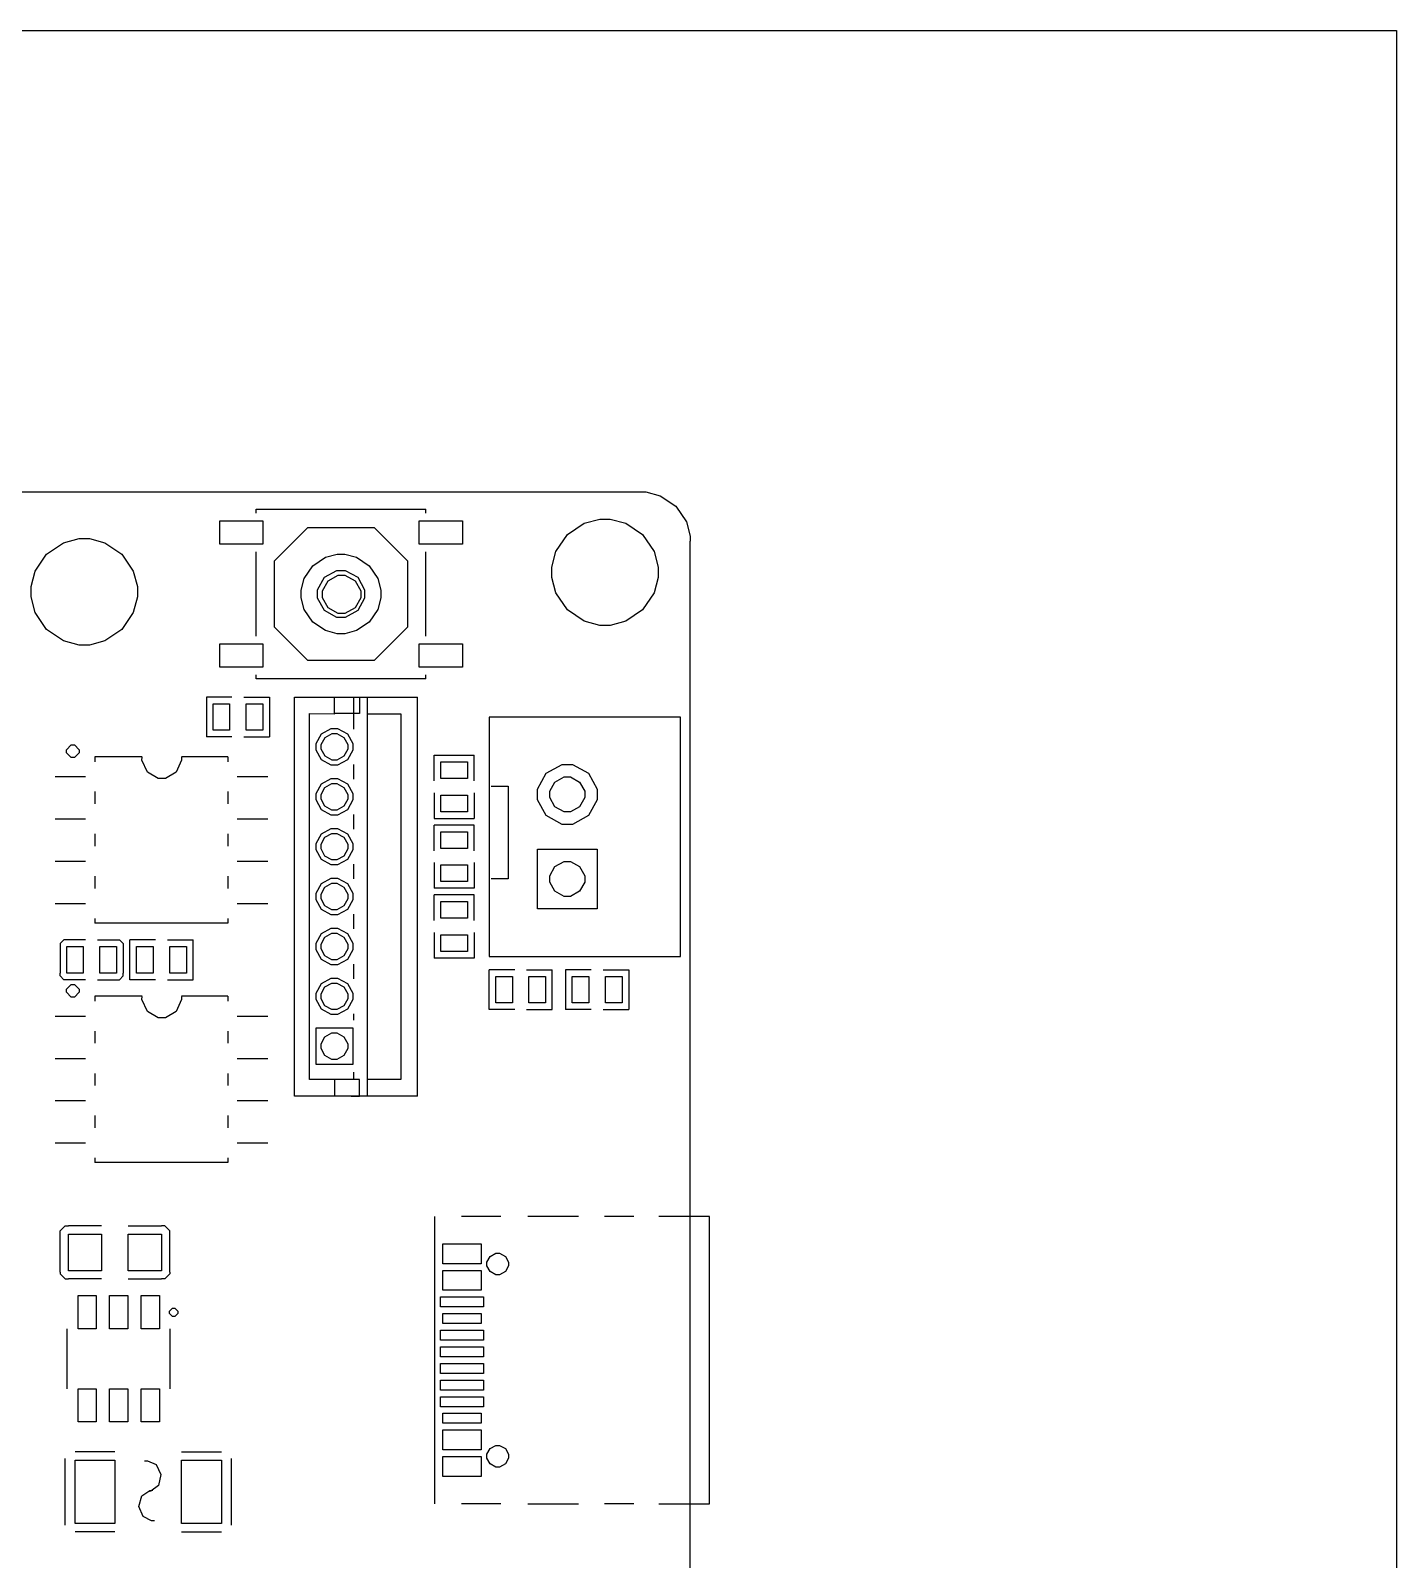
# Model space of a CAD drawing. Extents: x 0 to 132, y 0 to 98.
# Drawn here: x 91.21 to 132.28, y 52.1 to 98.07 of the extents above; entities that cross this region are included whole.
import ezdxf

# ---------------------------------------------------------------- set-up
doc = ezdxf.new("R2010")
doc.units = 0
doc.layers.get('0').update_dxf_attribs({"linetype": 'CONTINUOUS'})

msp = doc.modelspace()

# ---------------------------------------------------------------- linework, layer by layer
at = {"color": 7}
for p, q in [((0, 98.0694), (132.282, 98.0694)), ((132.282, 98.0694), (132.282, 0)), ((99.9476, 76.6011), (100.065, 76.8117)), ((100.065, 76.8117), (100.276, 76.9288)), ((100.276, 76.9288), (100.347, 76.9288)), ((100.347, 76.9288), (100.417, 76.9288)), ((100.417, 76.9288), (100.63, 76.8117)), ((100.63, 76.8117), (100.748, 76.6011)), ((99.9476, 76.5295), (99.9476, 76.6011)), ((99.9476, 76.4589), (99.9476, 76.5295)), ((100.065, 76.2469), (99.9476, 76.4589)), ((100.748, 76.4589), (100.63, 76.2469)), ((100.748, 76.6011), (100.748, 76.5295)), ((100.748, 76.5295), (100.748, 76.4589)), ((100.276, 76.1298), (100.065, 76.2469)), ((100.347, 76.1298), (100.276, 76.1298)), ((100.417, 76.1298), (100.347, 76.1298)), ((100.63, 76.2469), (100.417, 76.1298)), ((100.062, 75.3124), (100.273, 75.4295)), ((100.273, 75.4295), (100.344, 75.4295)), ((100.344, 75.4295), (100.415, 75.4295)), ((100.415, 75.4295), (100.627, 75.3124)), ((106.826, 75.1928), (106.978, 75.4712)), ((106.978, 75.4712), (107.257, 75.6239)), ((107.257, 75.6239), (107.351, 75.6239)), ((107.351, 75.6239), (107.443, 75.6239)), ((107.443, 75.6239), (107.721, 75.4712)), ((107.721, 75.4712), (107.876, 75.1928)), ((99.9451, 75.1004), (100.062, 75.3124)), ((99.9451, 75.0288), (99.9451, 75.1004)), ((99.9451, 74.9582), (99.9451, 75.0288)), ((100.062, 74.7462), (99.9451, 74.9582)), ((100.627, 75.3124), (100.746, 75.1004)), ((100.746, 74.9582), (100.627, 74.7462)), ((100.746, 75.1004), (100.746, 75.0288)), ((100.746, 75.0288), (100.746, 74.9582)), ((106.826, 75.099), (106.826, 75.1928)), ((106.826, 75.0066), (106.826, 75.099)), ((106.978, 74.7282), (106.826, 75.0066)), ((107.876, 75.0066), (107.721, 74.7282)), ((107.876, 75.1928), (107.876, 75.099)), ((107.876, 75.099), (107.876, 75.0066)), ((100.273, 74.6291), (100.062, 74.7462)), ((100.344, 74.6291), (100.273, 74.6291)), ((100.415, 74.6291), (100.344, 74.6291)), ((100.627, 74.7462), (100.415, 74.6291)), ((107.257, 74.574), (106.978, 74.7282)), ((107.351, 74.574), (107.257, 74.574)), ((107.443, 74.574), (107.351, 74.574)), ((107.721, 74.7282), (107.443, 74.574)), ((99.9451, 73.6011), (100.062, 73.8117)), ((99.9451, 73.5295), (99.9451, 73.6011)), ((100.062, 73.8117), (100.273, 73.9292)), ((100.273, 73.9292), (100.344, 73.9292)), ((100.344, 73.9292), (100.415, 73.9292)), ((100.415, 73.9292), (100.627, 73.8117)), ((100.627, 73.8117), (100.746, 73.6011)), ((100.746, 73.6011), (100.746, 73.5295)), ((99.9451, 73.4589), (99.9451, 73.5295)), ((100.062, 73.2469), (99.9451, 73.4589)), ((100.273, 73.1298), (100.062, 73.2469)), ((100.344, 73.1298), (100.273, 73.1298)), ((100.415, 73.1298), (100.344, 73.1298)), ((100.627, 73.2469), (100.415, 73.1298)), ((100.746, 73.4589), (100.627, 73.2469)), ((100.746, 73.5295), (100.746, 73.4589)), ((106.826, 72.6514), (106.978, 72.9297)), ((106.826, 72.5579), (106.826, 72.6514)), ((106.978, 72.9297), (107.257, 73.0829)), ((107.257, 73.0829), (107.351, 73.0829)), ((107.351, 73.0829), (107.443, 73.0829)), ((107.443, 73.0829), (107.721, 72.9297)), ((107.721, 72.9297), (107.876, 72.6514)), ((107.876, 72.6514), (107.876, 72.5579)), ((99.9451, 72.1004), (100.062, 72.3124)), ((100.062, 72.3124), (100.273, 72.4299)), ((100.273, 72.4299), (100.344, 72.4299)), ((100.344, 72.4299), (100.415, 72.4299)), ((100.415, 72.4299), (100.627, 72.3124)), ((100.627, 72.3124), (100.746, 72.1004)), ((106.826, 72.4655), (106.826, 72.5579)), ((106.978, 72.1872), (106.826, 72.4655)), ((107.257, 72.033), (106.978, 72.1872)), ((107.721, 72.1872), (107.443, 72.033)), ((107.876, 72.4655), (107.721, 72.1872)), ((107.876, 72.5579), (107.876, 72.4655)), ((99.9451, 72.0288), (99.9451, 72.1004)), ((99.9451, 71.9586), (99.9451, 72.0288)), ((100.062, 71.7462), (99.9451, 71.9586)), ((100.273, 71.6291), (100.062, 71.7462)), ((100.627, 71.7462), (100.415, 71.6291)), ((100.746, 71.9586), (100.627, 71.7462)), ((100.746, 72.1004), (100.746, 72.0288)), ((100.746, 72.0288), (100.746, 71.9586)), ((107.351, 72.033), (107.257, 72.033)), ((107.443, 72.033), (107.351, 72.033)), ((100.344, 71.6291), (100.273, 71.6291)), ((100.415, 71.6291), (100.344, 71.6291)), ((99.9451, 70.5982), (100.062, 70.8106)), ((100.062, 70.8106), (100.273, 70.9277)), ((100.273, 70.9277), (100.344, 70.9277)), ((100.344, 70.9277), (100.415, 70.9277)), ((100.415, 70.9277), (100.627, 70.8106)), ((100.627, 70.8106), (100.746, 70.5982)), ((99.9451, 70.5266), (99.9451, 70.5982)), ((99.9451, 70.4564), (99.9451, 70.5266)), ((100.062, 70.2441), (99.9451, 70.4564)), ((100.746, 70.4564), (100.627, 70.2441)), ((100.746, 70.5982), (100.746, 70.5266)), ((100.746, 70.5266), (100.746, 70.4564)), ((100.273, 70.1269), (100.062, 70.2441)), ((100.344, 70.1269), (100.273, 70.1269)), ((100.415, 70.1269), (100.344, 70.1269)), ((100.627, 70.2441), (100.415, 70.1269)), ((100.062, 69.3099), (100.273, 69.427)), ((100.273, 69.427), (100.344, 69.427)), ((100.344, 69.427), (100.415, 69.427)), ((100.415, 69.427), (100.627, 69.3099)), ((99.9451, 69.0989), (100.062, 69.3099)), ((99.9451, 69.0273), (99.9451, 69.0989)), ((99.9451, 68.9571), (99.9451, 69.0273)), ((100.627, 69.3099), (100.746, 69.0989)), ((100.746, 69.0989), (100.746, 69.0273)), ((100.746, 69.0273), (100.746, 68.9571)), ((100.062, 68.7447), (99.9451, 68.9571)), ((100.273, 68.6276), (100.062, 68.7447)), ((100.344, 68.6276), (100.273, 68.6276)), ((100.415, 68.6276), (100.344, 68.6276)), ((100.627, 68.7447), (100.415, 68.6276)), ((100.746, 68.9571), (100.627, 68.7447)), ((99.9451, 67.5982), (100.062, 67.8106)), ((99.9451, 67.5266), (99.9451, 67.5982)), ((100.062, 67.8106), (100.273, 67.9277)), ((100.273, 67.9277), (100.344, 67.9277)), ((100.344, 67.9277), (100.415, 67.9277)), ((100.415, 67.9277), (100.627, 67.8106)), ((100.627, 67.8106), (100.746, 67.5982)), ((100.746, 67.5982), (100.746, 67.5266)), ((99.9451, 67.4564), (99.9451, 67.5266)), ((100.062, 67.244), (99.9451, 67.4564)), ((100.273, 67.1269), (100.062, 67.244)), ((100.344, 67.1269), (100.273, 67.1269)), ((100.415, 67.1269), (100.344, 67.1269)), ((100.627, 67.244), (100.415, 67.1269)), ((100.746, 67.4564), (100.627, 67.244)), ((100.746, 67.5266), (100.746, 67.4564))]:
    msp.add_line(p, q, dxfattribs=at)
at = {"color": 0}
for p, q in [((11.7671, 84.1996), (109.564, 84.1996)), ((109.564, 84.1996), (109.564, 84.1996)), ((109.564, 84.1996), (109.565, 84.1982)), ((109.565, 84.1982), (109.708, 84.1982)), ((109.565, 84.1982), (109.565, 84.1982)), ((109.708, 84.1982), (110.141, 84.0825)), ((97.9964, 83.6785), (103.096, 83.6785)), ((97.9964, 83.56), (97.9964, 83.6785)), ((103.096, 83.56), (103.096, 83.6785)), ((110.141, 84.0825), (110.611, 83.7653)), ((110.611, 83.7653), (110.929, 83.294)), ((96.8968, 83.3286), (98.1964, 83.3286)), ((96.8968, 82.6287), (96.8968, 83.3286)), ((98.1964, 83.3286), (98.1964, 82.6287)), ((102.897, 83.3286), (104.196, 83.3286)), ((102.897, 82.6287), (102.897, 83.3286)), ((104.196, 83.3286), (104.196, 82.6287)), ((107.351, 82.9137), (107.859, 83.2556)), ((107.859, 83.2556), (108.326, 83.3808)), ((108.326, 83.3808), (108.483, 83.3808)), ((108.483, 83.3808), (108.638, 83.3808)), ((108.638, 83.3808), (109.105, 83.2556)), ((109.105, 83.2556), (109.613, 82.9137)), ((110.929, 83.294), (111.046, 82.8615)), ((92.1992, 82.6657), (92.6663, 82.7913)), ((92.6663, 82.7913), (92.8232, 82.7913)), ((92.8232, 82.7913), (92.9778, 82.7913)), ((92.9778, 82.7913), (93.4448, 82.6657)), ((98.5464, 82.1284), (99.5468, 83.1289)), ((99.5468, 83.1289), (101.546, 83.1289)), ((101.546, 83.1289), (102.547, 82.1284)), ((107.009, 82.4054), (107.351, 82.9137)), ((109.613, 82.9137), (109.957, 82.4054)), ((111.046, 82.8615), (111.046, 82.7169)), ((91.3486, 81.8155), (91.6905, 82.3239)), ((91.6905, 82.3239), (92.1992, 82.6657)), ((93.4448, 82.6657), (93.9532, 82.3239)), ((93.9532, 82.3239), (94.2964, 81.8155)), ((98.1964, 82.6287), (96.8968, 82.6287)), ((97.9964, 79.8601), (97.9964, 82.3969)), ((100.079, 82.2343), (100.429, 82.3281)), ((100.429, 82.3281), (100.546, 82.3281)), ((100.546, 82.3281), (100.662, 82.3281)), ((100.662, 82.3281), (101.013, 82.2343)), ((104.196, 82.6287), (102.897, 82.6287)), ((103.096, 79.8601), (103.096, 82.3969)), ((106.884, 81.9383), (107.009, 82.4054)), ((109.957, 82.4054), (110.083, 81.9383)), ((111.048, 82.7155), (111.046, 82.7169)), ((111.046, 82.7169), (111.046, 82.7169)), ((111.048, 15.4189), (111.048, 82.7155)), ((111.048, 82.7155), (111.048, 82.7155)), ((98.5464, 80.1289), (98.5464, 82.1284)), ((99.4406, 81.5964), (99.6968, 81.9767)), ((99.6968, 81.9767), (100.079, 82.2343)), ((100.046, 81.6296), (100.42, 81.8363)), ((100.42, 81.8363), (100.546, 81.8363)), ((100.546, 81.8363), (100.67, 81.8363)), ((100.67, 81.8363), (101.046, 81.6296)), ((101.013, 82.2343), (101.393, 81.9767)), ((101.393, 81.9767), (101.651, 81.5964)), ((102.547, 82.1284), (102.547, 80.1289)), ((106.884, 81.7809), (106.884, 81.9383)), ((110.083, 81.9383), (110.083, 81.7809)), ((91.2234, 81.3484), (91.3486, 81.8155)), ((94.2964, 81.8155), (94.4231, 81.3484)), ((99.3468, 81.2451), (99.4406, 81.5964)), ((99.8389, 81.2532), (100.046, 81.6296)), ((99.9878, 81.2176), (100.156, 81.5234)), ((100.156, 81.5234), (100.462, 81.6913)), ((100.462, 81.6913), (100.564, 81.6913)), ((100.564, 81.6913), (100.664, 81.6913)), ((100.664, 81.6913), (100.97, 81.5234)), ((100.97, 81.5234), (101.14, 81.2176)), ((101.046, 81.6296), (101.253, 81.2532)), ((101.651, 81.5964), (101.746, 81.2451)), ((106.884, 81.6268), (106.884, 81.7809)), ((107.009, 81.1597), (106.884, 81.6268)), ((110.083, 81.6268), (109.957, 81.1597)), ((110.083, 81.7809), (110.083, 81.6268)), ((91.2234, 81.1911), (91.2234, 81.3484)), ((91.2234, 81.0369), (91.2234, 81.1911)), ((91.3486, 80.5699), (91.2234, 81.0369)), ((94.4231, 81.0369), (94.2964, 80.5699)), ((94.4231, 81.3484), (94.4231, 81.1911)), ((94.4231, 81.1911), (94.4231, 81.0369)), ((99.3468, 81.128), (99.3468, 81.2451)), ((99.3468, 81.0122), (99.3468, 81.128)), ((99.4406, 80.6619), (99.3468, 81.0122)), ((99.8389, 81.128), (99.8389, 81.2532)), ((99.8389, 81.0038), (99.8389, 81.128)), ((100.046, 80.6291), (99.8389, 81.0038)), ((99.9878, 81.1156), (99.9878, 81.2176)), ((99.9878, 81.0147), (99.9878, 81.1156)), ((100.156, 80.7089), (99.9878, 81.0147)), ((101.14, 81.0147), (100.97, 80.7089)), ((101.253, 81.0038), (101.046, 80.6291)), ((101.14, 81.2176), (101.14, 81.1156)), ((101.14, 81.1156), (101.14, 81.0147)), ((101.253, 81.2532), (101.253, 81.128)), ((101.253, 81.128), (101.253, 81.0038)), ((101.746, 81.0122), (101.651, 80.6619)), ((101.746, 81.2451), (101.746, 81.128)), ((101.746, 81.128), (101.746, 81.0122)), ((107.351, 80.651), (107.009, 81.1597)), ((109.957, 81.1597), (109.613, 80.651)), ((91.6905, 80.0612), (91.3486, 80.5699)), ((94.2964, 80.5699), (93.9532, 80.0612)), ((99.6968, 80.2802), (99.4406, 80.6619)), ((100.42, 80.421), (100.046, 80.6291)), ((100.462, 80.5395), (100.156, 80.7089)), ((100.564, 80.5395), (100.462, 80.5395)), ((100.664, 80.5395), (100.564, 80.5395)), ((100.97, 80.7089), (100.664, 80.5395)), ((101.046, 80.6291), (100.67, 80.421)), ((101.651, 80.6619), (101.393, 80.2802)), ((107.859, 80.3081), (107.351, 80.651)), ((109.613, 80.651), (109.105, 80.3081)), ((92.1992, 79.7183), (91.6905, 80.0612)), ((93.9532, 80.0612), (93.4448, 79.7183)), ((99.5468, 79.1284), (98.5464, 80.1289)), ((100.079, 80.0241), (99.6968, 80.2802)), ((100.429, 79.9289), (100.079, 80.0241)), ((100.546, 80.421), (100.42, 80.421)), ((100.67, 80.421), (100.546, 80.421)), ((101.013, 80.0241), (100.662, 79.9289)), ((101.393, 80.2802), (101.013, 80.0241)), ((102.547, 80.1289), (101.546, 79.1284)), ((108.326, 80.1811), (107.859, 80.3081)), ((108.483, 80.1811), (108.326, 80.1811)), ((108.638, 80.1811), (108.483, 80.1811)), ((109.105, 80.3081), (108.638, 80.1811)), ((92.6663, 79.5913), (92.1992, 79.7183)), ((92.8232, 79.5913), (92.6663, 79.5913)), ((92.9778, 79.5913), (92.8232, 79.5913)), ((93.4448, 79.7183), (92.9778, 79.5913)), ((96.8968, 79.6286), (98.1964, 79.6286)), ((96.8968, 78.9284), (96.8968, 79.6286)), ((98.1964, 79.6286), (98.1964, 78.9284)), ((100.546, 79.9289), (100.429, 79.9289)), ((100.662, 79.9289), (100.546, 79.9289)), ((102.897, 79.6286), (104.196, 79.6286)), ((102.897, 78.9284), (102.897, 79.6286)), ((104.196, 79.6286), (104.196, 78.9284)), ((101.546, 79.1284), (99.5468, 79.1284)), ((98.1964, 78.9284), (96.8968, 78.9284)), ((97.9964, 78.5784), (97.9964, 78.697)), ((104.196, 78.9284), (102.897, 78.9284)), ((103.096, 78.5784), (103.096, 78.697)), ((103.096, 78.5784), (97.9964, 78.5784)), ((96.4957, 78.0288), (96.4957, 76.8297)), ((97.2661, 78.0288), (96.4957, 78.0288)), ((96.6957, 77.8288), (97.1959, 77.8288)), ((96.6957, 77.0297), (96.6957, 77.8288)), ((97.1959, 77.8288), (97.1959, 77.0297)), ((97.6256, 78.0288), (98.3961, 78.0288)), ((97.6962, 77.8288), (98.1964, 77.8288)), ((97.6962, 77.0297), (97.6962, 77.8288)), ((98.1964, 77.8288), (98.1964, 77.0297)), ((98.3961, 78.0288), (98.3961, 76.8297)), ((99.1457, 66.0273), (99.1457, 78.0274)), ((99.1457, 78.0274), (102.846, 78.0274)), ((100.349, 77.5286), (100.349, 78.0288)), ((100.849, 78.0288), (101.097, 78.0288)), ((100.918, 78.0274), (100.918, 77.0611)), ((101.097, 78.0288), (101.097, 77.5286)), ((101.346, 66.0259), (101.346, 78.0274)), ((102.846, 66.0273), (102.846, 78.0274)), ((99.5962, 66.5261), (99.5962, 77.5286)), ((99.5962, 77.5286), (100.343, 77.5271)), ((100.343, 77.5271), (100.344, 77.5271)), ((101.097, 77.5286), (100.349, 77.5286)), ((101.345, 77.5271), (102.347, 77.5271)), ((102.347, 77.5271), (102.347, 66.5261)), ((105, 77.4277), (105, 70.2289)), ((110.75, 77.4277), (105, 77.4277)), ((110.75, 70.2289), (110.75, 77.4277)), ((97.2661, 76.8297), (96.4957, 76.8297)), ((97.1959, 77.0297), (96.6957, 77.0297)), ((97.6256, 76.8297), (98.3961, 76.8297)), ((98.1964, 77.0297), (97.6962, 77.0297)), ((99.7977, 76.6272), (99.9589, 76.9179)), ((99.9589, 76.9179), (100.25, 77.0791)), ((100.25, 77.0791), (100.347, 77.0791)), ((100.347, 77.0791), (100.444, 77.0791)), ((100.444, 77.0791), (100.736, 76.9179)), ((100.736, 76.9179), (100.897, 76.6272)), ((92.2884, 76.4438), (92.4306, 76.5859)), ((92.2884, 76.3958), (92.2884, 76.4438)), ((92.2884, 76.3489), (92.2884, 76.3958)), ((92.4306, 76.2056), (92.2884, 76.3489)), ((92.4306, 76.5859), (92.4789, 76.5859)), ((92.4789, 76.5859), (92.5255, 76.5859)), ((92.5255, 76.5859), (92.6705, 76.4438)), ((92.6705, 76.3489), (92.5255, 76.2056)), ((92.6705, 76.4438), (92.6705, 76.3958)), ((92.6705, 76.3958), (92.6705, 76.3489)), ((99.7977, 76.5295), (99.7977, 76.6272)), ((99.7977, 76.4328), (99.7977, 76.5295)), ((99.9589, 76.1407), (99.7977, 76.4328)), ((100.897, 76.4328), (100.736, 76.1407)), ((100.897, 76.6272), (100.897, 76.5295)), ((100.897, 76.5295), (100.897, 76.4328)), ((92.4789, 76.2056), (92.4306, 76.2056)), ((92.5255, 76.2056), (92.4789, 76.2056)), ((93.1457, 76.2289), (93.1457, 76.0843)), ((94.5667, 76.2289), (93.1457, 76.2289)), ((94.5596, 76.1326), (94.5667, 76.218)), ((94.7222, 75.7728), (94.5596, 76.1326)), ((95.7516, 76.1326), (95.589, 75.7728)), ((97.1462, 76.2289), (95.746, 76.2289)), ((95.746, 76.218), (95.7516, 76.1326)), ((97.1462, 76.2289), (97.1462, 76.0843)), ((100.25, 75.9795), (99.9589, 76.1407)), ((100.347, 75.9795), (100.25, 75.9795)), ((100.444, 75.9795), (100.347, 75.9795)), ((100.736, 76.1407), (100.444, 75.9795)), ((100.918, 75.9975), (100.918, 75.5579)), ((103.346, 76.2787), (104.545, 76.2787)), ((103.346, 75.5082), (103.346, 76.2787)), ((103.546, 76.0786), (104.345, 76.0786)), ((103.546, 75.5784), (103.546, 76.0786)), ((104.345, 76.0786), (104.345, 75.5784)), ((104.545, 75.5082), (104.545, 76.2787)), ((106.714, 75.7357), (107.191, 75.9989)), ((107.191, 75.9989), (107.351, 75.9989)), ((107.351, 75.9989), (107.509, 75.9989)), ((107.509, 75.9989), (107.986, 75.7357)), ((91.9469, 75.6338), (92.8659, 75.6338)), ((95.0475, 75.5826), (94.7222, 75.7728)), ((95.1562, 75.5826), (95.0475, 75.5826)), ((95.2638, 75.5826), (95.1562, 75.5826)), ((95.589, 75.7728), (95.2638, 75.5826)), ((97.4259, 75.6338), (98.3463, 75.6338)), ((99.7948, 75.1265), (99.9561, 75.4186)), ((99.9561, 75.4186), (100.248, 75.5784)), ((100.248, 75.5784), (100.346, 75.5784)), ((100.346, 75.5784), (100.443, 75.5784)), ((100.443, 75.5784), (100.735, 75.4186)), ((100.735, 75.4186), (100.896, 75.1265)), ((104.345, 75.5784), (103.546, 75.5784)), ((106.451, 75.2588), (106.714, 75.7357)), ((107.986, 75.7357), (108.251, 75.2588)), ((93.1457, 75.1829), (93.1457, 74.8136)), ((97.1462, 75.1829), (97.1462, 74.8136)), ((99.7948, 75.0288), (99.7948, 75.1265)), ((99.7948, 74.9321), (99.7948, 75.0288)), ((100.896, 75.1265), (100.896, 75.0288)), ((100.896, 75.0288), (100.896, 74.9321)), ((103.346, 75.1487), (103.346, 74.3783)), ((103.546, 75.0782), (104.345, 75.0782)), ((103.546, 74.5779), (103.546, 75.0782)), ((104.345, 75.0782), (104.345, 74.5779)), ((104.545, 75.1487), (104.545, 74.3783)), ((105.064, 75.3526), (105.573, 75.3526)), ((105.573, 75.3526), (105.573, 72.5579)), ((106.451, 75.099), (106.451, 75.2588)), ((106.451, 74.9406), (106.451, 75.099)), ((106.714, 74.4622), (106.451, 74.9406)), ((108.251, 74.9406), (107.986, 74.4622)), ((108.251, 75.2588), (108.251, 75.099)), ((108.251, 75.099), (108.251, 74.9406)), ((99.9561, 74.64), (99.7948, 74.9321)), ((100.248, 74.4788), (99.9561, 74.64)), ((100.346, 74.4788), (100.248, 74.4788)), ((100.443, 74.4788), (100.346, 74.4788)), ((100.735, 74.64), (100.443, 74.4788)), ((100.896, 74.9321), (100.735, 74.64)), ((100.918, 74.4996), (100.918, 74.0586)), ((104.345, 74.5779), (103.546, 74.5779)), ((91.9469, 74.3631), (92.8659, 74.3631)), ((97.4259, 74.3631), (98.3463, 74.3631)), ((99.9561, 73.9179), (100.248, 74.0791)), ((100.248, 74.0791), (100.346, 74.0791)), ((100.346, 74.0791), (100.443, 74.0791)), ((100.443, 74.0791), (100.735, 73.9179)), ((103.346, 74.3783), (104.545, 74.3783)), ((104.545, 74.1786), (103.346, 74.1786)), ((103.346, 73.4081), (103.346, 74.1786)), ((104.545, 73.4081), (104.545, 74.1786)), ((107.191, 74.1976), (106.714, 74.4622)), ((107.351, 74.1976), (107.191, 74.1976)), ((107.509, 74.1976), (107.351, 74.1976)), ((107.986, 74.4622), (107.509, 74.1976)), ((93.1457, 73.9126), (93.1457, 73.5446)), ((97.1462, 73.9126), (97.1462, 73.5446)), ((99.7948, 73.6272), (99.9561, 73.9179)), ((99.7948, 73.5295), (99.7948, 73.6272)), ((100.735, 73.9179), (100.896, 73.6272)), ((100.896, 73.6272), (100.896, 73.5295)), ((103.546, 73.9786), (104.345, 73.9786)), ((103.546, 73.4783), (103.546, 73.9786)), ((104.345, 73.9786), (104.345, 73.4783)), ((99.7948, 73.4328), (99.7948, 73.5295)), ((99.9561, 73.1407), (99.7948, 73.4328)), ((100.248, 72.9795), (99.9561, 73.1407)), ((100.735, 73.1407), (100.443, 72.9795)), ((100.896, 73.4328), (100.735, 73.1407)), ((100.896, 73.5295), (100.896, 73.4328)), ((104.345, 73.4783), (103.546, 73.4783)), ((106.451, 73.4579), (108.251, 73.4579)), ((106.451, 71.6566), (106.451, 73.4579)), ((108.251, 73.4579), (108.251, 71.6566)), ((91.9469, 73.0938), (92.8659, 73.0938)), ((93.1457, 72.6419), (93.1457, 72.2739)), ((97.1462, 72.6419), (97.1462, 72.2739)), ((97.4259, 73.0938), (98.3463, 73.0938)), ((100.346, 72.9795), (100.248, 72.9795)), ((100.443, 72.9795), (100.346, 72.9795)), ((100.918, 73.0003), (100.918, 72.5579)), ((103.346, 73.0483), (103.346, 72.2782)), ((103.546, 72.9781), (104.345, 72.9781)), ((103.546, 72.4778), (103.546, 72.9781)), ((104.345, 72.9781), (104.345, 72.4778)), ((104.545, 73.0483), (104.545, 72.2782)), ((99.7948, 72.1265), (99.9561, 72.4186)), ((99.9561, 72.4186), (100.248, 72.5784)), ((100.248, 72.5784), (100.346, 72.5784)), ((100.346, 72.5784), (100.443, 72.5784)), ((100.443, 72.5784), (100.735, 72.4186)), ((100.735, 72.4186), (100.896, 72.1265)), ((104.545, 72.2782), (103.346, 72.2782)), ((104.345, 72.4778), (103.546, 72.4778)), ((105.573, 72.5579), (105.064, 72.5579)), ((91.9469, 71.8234), (92.8659, 71.8234)), ((97.4259, 71.8234), (98.3463, 71.8234)), ((99.7948, 72.0288), (99.7948, 72.1265)), ((99.7948, 71.9321), (99.7948, 72.0288)), ((99.9561, 71.64), (99.7948, 71.9321)), ((100.896, 71.9321), (100.735, 71.64)), ((100.896, 72.1265), (100.896, 72.0288)), ((100.896, 72.0288), (100.896, 71.9321)), ((104.545, 72.0771), (103.346, 72.0771)), ((103.346, 71.308), (103.346, 72.0771)), ((103.546, 71.8771), (104.345, 71.8771)), ((103.546, 71.3768), (103.546, 71.8771)), ((104.345, 71.8771), (104.345, 71.3768)), ((104.545, 71.308), (104.545, 72.0771)), ((93.1457, 71.3726), (93.1457, 71.228)), ((97.1462, 71.3726), (97.1462, 71.228)), ((100.248, 71.4788), (99.9561, 71.64)), ((100.346, 71.4788), (100.248, 71.4788)), ((100.443, 71.4788), (100.346, 71.4788)), ((100.735, 71.64), (100.443, 71.4788)), ((100.918, 71.4996), (100.918, 71.0572)), ((104.345, 71.3768), (103.546, 71.3768)), ((108.251, 71.6566), (106.451, 71.6566)), ((97.1462, 71.228), (93.1457, 71.228)), ((99.7948, 70.6244), (99.9561, 70.9164)), ((99.9561, 70.9164), (100.248, 71.0766)), ((100.248, 71.0766), (100.346, 71.0766)), ((100.346, 71.0766), (100.443, 71.0766)), ((100.443, 71.0766), (100.735, 70.9164)), ((100.735, 70.9164), (100.896, 70.6244)), ((103.346, 70.9468), (103.346, 70.1781)), ((103.546, 70.878), (104.345, 70.878)), ((103.546, 70.3778), (103.546, 70.878)), ((104.345, 70.878), (104.345, 70.3778)), ((104.545, 70.9468), (104.545, 70.1781)), ((92.2073, 70.7277), (92.0958, 70.6162)), ((92.0958, 70.6162), (92.0958, 70.5778)), ((92.0958, 70.5778), (92.0958, 70.528)), ((92.0958, 70.528), (92.0958, 69.7286)), ((92.2457, 70.7277), (92.2073, 70.7277)), ((92.8659, 70.7277), (92.2457, 70.7277)), ((92.2969, 70.528), (92.7957, 70.528)), ((92.2969, 69.7286), (92.2969, 70.528)), ((92.7957, 70.528), (92.7957, 69.7286)), ((93.2258, 70.7277), (93.8459, 70.7277)), ((93.296, 70.528), (93.7962, 70.528)), ((93.296, 69.7286), (93.296, 70.528)), ((93.7962, 70.528), (93.7962, 69.7286)), ((93.8459, 70.7277), (93.883, 70.7277)), ((93.883, 70.7277), (93.9959, 70.6162)), ((93.9959, 70.6162), (93.9959, 70.5788)), ((93.9959, 70.5788), (93.9959, 70.528)), ((93.9959, 70.528), (93.9959, 69.7286)), ((94.1973, 69.529), (94.1973, 70.7291)), ((94.9674, 70.7291), (94.1973, 70.7291)), ((94.397, 70.5294), (94.8972, 70.5294)), ((94.397, 69.7272), (94.397, 70.5294)), ((94.8972, 70.5294), (94.8972, 69.7272)), ((95.3273, 70.7291), (96.0974, 70.7291)), ((95.3975, 70.5294), (95.8963, 70.5294)), ((95.3975, 69.7272), (95.3975, 70.5294)), ((95.8963, 70.5294), (95.8963, 69.7272)), ((96.0974, 69.529), (96.0974, 70.7291)), ((99.7948, 70.5266), (99.7948, 70.6244)), ((99.7948, 70.4303), (99.7948, 70.5266)), ((99.9561, 70.1379), (99.7948, 70.4303)), ((100.896, 70.4303), (100.735, 70.1379)), ((100.896, 70.6244), (100.896, 70.5266)), ((100.896, 70.5266), (100.896, 70.4303)), ((104.345, 70.3778), (103.546, 70.3778)), ((100.248, 69.9766), (99.9561, 70.1379)), ((100.346, 69.9766), (100.248, 69.9766)), ((100.443, 69.9766), (100.346, 69.9766)), ((100.735, 70.1379), (100.443, 69.9766)), ((100.918, 69.9975), (100.918, 69.5565)), ((104.545, 70.1781), (103.346, 70.1781)), ((105, 70.2289), (110.75, 70.2289)), ((92.0958, 69.6778), (92.0958, 69.7286)), ((92.0958, 69.6405), (92.0958, 69.6778)), ((92.2073, 69.529), (92.0958, 69.6405)), ((92.2457, 69.529), (92.2073, 69.529)), ((92.8659, 69.529), (92.2457, 69.529)), ((92.7957, 69.7286), (92.2969, 69.7286)), ((93.2258, 69.529), (93.8459, 69.529)), ((93.7962, 69.7286), (93.296, 69.7286)), ((93.8459, 69.529), (93.883, 69.529)), ((93.883, 69.529), (93.9959, 69.6405)), ((93.9959, 69.6778), (93.9959, 69.7286)), ((93.9959, 69.6405), (93.9959, 69.6778)), ((94.9674, 69.529), (94.1973, 69.529)), ((94.8972, 69.7272), (94.397, 69.7272)), ((95.3273, 69.529), (96.0974, 69.529)), ((95.8963, 69.7272), (95.3975, 69.7272)), ((99.9561, 69.4161), (100.248, 69.5773)), ((100.248, 69.5773), (100.346, 69.5773)), ((100.346, 69.5773), (100.443, 69.5773)), ((100.443, 69.5773), (100.735, 69.4161)), ((104.997, 68.6276), (104.997, 69.8281)), ((105.767, 69.8281), (104.997, 69.8281)), ((105.197, 69.6281), (105.697, 69.6281)), ((105.197, 68.8277), (105.197, 69.6281)), ((105.697, 69.6281), (105.697, 68.8277)), ((106.127, 69.8281), (106.897, 69.8281)), ((106.197, 69.6281), (106.697, 69.6281)), ((106.197, 68.8277), (106.197, 69.6281)), ((106.697, 69.6281), (106.697, 68.8277)), ((106.897, 68.6276), (106.897, 69.8281)), ((107.296, 69.8281), (107.296, 68.6276)), ((108.066, 69.8281), (107.296, 69.8281)), ((107.495, 69.6281), (107.996, 69.6281)), ((107.495, 68.8277), (107.495, 69.6281)), ((107.996, 69.6281), (107.996, 68.8277)), ((108.426, 69.8281), (109.196, 69.8281)), ((108.496, 69.6281), (108.996, 69.6281)), ((108.496, 68.8277), (108.496, 69.6281)), ((108.996, 69.6281), (108.996, 68.8277)), ((109.196, 69.8281), (109.196, 68.6276)), ((92.2884, 69.2436), (92.4306, 69.3857)), ((92.2884, 69.1956), (92.2884, 69.2436)), ((92.2884, 69.1487), (92.2884, 69.1956)), ((92.4306, 69.0051), (92.2884, 69.1487)), ((92.4306, 69.3857), (92.4789, 69.3857)), ((92.4789, 69.0051), (92.4306, 69.0051)), ((92.4789, 69.3857), (92.5255, 69.3857)), ((92.5255, 69.0051), (92.4789, 69.0051)), ((92.5255, 69.3857), (92.6705, 69.2436)), ((92.6705, 69.1487), (92.5255, 69.0051)), ((92.6705, 69.2436), (92.6705, 69.1956)), ((92.6705, 69.1956), (92.6705, 69.1487)), ((93.1457, 69.0287), (93.1457, 68.8841)), ((94.5667, 69.0287), (93.1457, 69.0287)), ((94.5596, 68.9335), (94.5667, 69.0192)), ((97.1462, 69.0287), (95.746, 69.0287)), ((95.746, 69.0192), (95.7516, 68.9335)), ((97.1462, 69.0287), (97.1462, 68.8841)), ((99.7948, 69.125), (99.9561, 69.4161)), ((99.7948, 69.0273), (99.7948, 69.125)), ((99.7948, 68.931), (99.7948, 69.0273)), ((100.735, 69.4161), (100.896, 69.125)), ((100.896, 69.125), (100.896, 69.0273)), ((100.896, 69.0273), (100.896, 68.931)), ((94.7222, 68.5726), (94.5596, 68.9335)), ((95.0475, 68.3824), (94.7222, 68.5726)), ((95.589, 68.5726), (95.2638, 68.3824)), ((95.7516, 68.9335), (95.589, 68.5726)), ((99.9561, 68.6386), (99.7948, 68.931)), ((100.248, 68.4773), (99.9561, 68.6386)), ((100.735, 68.6386), (100.443, 68.4773)), ((100.896, 68.931), (100.735, 68.6386)), ((105.767, 68.6276), (104.997, 68.6276)), ((105.697, 68.8277), (105.197, 68.8277)), ((106.127, 68.6276), (106.897, 68.6276)), ((106.697, 68.8277), (106.197, 68.8277)), ((108.066, 68.6276), (107.296, 68.6276)), ((107.996, 68.8277), (107.495, 68.8277)), ((108.426, 68.6276), (109.196, 68.6276)), ((108.996, 68.8277), (108.496, 68.8277)), ((91.9469, 68.4332), (92.8659, 68.4332)), ((95.1562, 68.3824), (95.0475, 68.3824)), ((95.2638, 68.3824), (95.1562, 68.3824)), ((97.4259, 68.4332), (98.3463, 68.4332)), ((99.7948, 68.078), (100.896, 68.078)), ((99.7948, 66.9766), (99.7948, 68.078)), ((100.346, 68.4773), (100.248, 68.4773)), ((100.443, 68.4773), (100.346, 68.4773)), ((100.896, 68.078), (100.896, 66.9766)), ((100.918, 68.4982), (100.918, 68.3066)), ((93.1457, 67.9827), (93.1457, 67.6148)), ((97.1462, 67.9827), (97.1462, 67.6148)), ((91.9469, 67.1629), (92.8659, 67.1629)), ((97.4259, 67.1629), (98.3463, 67.1629)), ((93.1457, 66.712), (93.1457, 66.3444)), ((97.1462, 66.712), (97.1462, 66.3444)), ((100.896, 66.9766), (99.7948, 66.9766)), ((100.918, 66.748), (100.918, 66.5304)), ((100.344, 66.5261), (99.5962, 66.5261)), ((101.096, 66.5304), (100.347, 66.5304)), ((100.347, 66.5304), (100.347, 66.0301)), ((101.096, 66.0301), (101.096, 66.5304)), ((102.347, 66.5261), (101.346, 66.5261)), ((91.9469, 65.8936), (92.8659, 65.8936)), ((97.4259, 65.8936), (98.3463, 65.8936)), ((102.846, 66.0273), (99.1457, 66.0273)), ((100.848, 66.0301), (101.096, 66.0301)), ((93.1457, 65.4431), (93.1457, 65.0737)), ((97.1462, 65.4431), (97.1462, 65.0737)), ((91.9469, 64.6232), (92.8659, 64.6232)), ((97.4259, 64.6232), (98.3463, 64.6232)), ((93.1457, 64.1724), (93.1457, 64.0278)), ((97.1462, 64.0278), (93.1457, 64.0278)), ((97.1462, 64.1724), (97.1462, 64.0278)), ((92.0958, 61.9799), (92.2457, 62.1288)), ((92.2457, 62.1288), (92.2969, 62.1288)), ((92.2969, 62.1288), (92.3466, 62.1288)), ((93.3457, 62.1288), (92.3466, 62.1288)), ((94.1462, 62.1288), (95.1466, 62.1288)), ((95.1964, 62.1288), (95.1466, 62.1288)), ((95.2458, 62.1288), (95.1964, 62.1288)), ((95.3961, 61.9799), (95.2458, 62.1288)), ((103.371, 53.7711), (103.371, 62.4057)), ((105.354, 62.4085), (104.163, 62.4085)), ((105.308, 62.4085), (104.209, 62.4085)), ((107.69, 62.4057), (106.165, 62.4057)), ((109.354, 62.4085), (108.464, 62.4085)), ((109.309, 62.4085), (108.508, 62.4085)), ((111.627, 62.4057), (110.103, 62.4057)), ((111.627, 53.7711), (111.627, 62.4057)), ((92.0958, 61.9291), (92.0958, 61.9799)), ((92.0958, 60.7289), (92.0958, 61.9291)), ((92.3466, 61.8779), (93.3457, 61.8779)), ((92.3466, 60.7783), (92.3466, 61.8779)), ((93.3457, 61.8779), (93.3457, 60.7783)), ((94.1462, 61.8779), (95.1466, 61.8779)), ((94.1462, 60.7783), (94.1462, 61.8779)), ((95.1466, 61.8779), (95.1466, 60.7783)), ((95.3961, 61.9291), (95.3961, 61.9799)), ((95.3961, 60.7289), (95.3961, 61.9291)), ((103.609, 61.5887), (104.758, 61.5887)), ((103.609, 60.9879), (103.609, 61.5887)), ((104.758, 61.5887), (104.758, 60.9879)), ((104.933, 61.0362), (105.029, 61.2084)), ((105.029, 61.2084), (105.201, 61.3033)), ((105.201, 61.3033), (105.259, 61.3033)), ((105.259, 61.3033), (105.315, 61.3033)), ((105.315, 61.3033), (105.488, 61.2084)), ((105.488, 61.2084), (105.584, 61.0362)), ((92.0958, 60.7289), (92.0958, 60.6792)), ((93.3457, 60.7783), (92.3466, 60.7783)), ((95.1466, 60.7783), (94.1462, 60.7783)), ((95.3961, 60.7289), (95.3961, 60.6792)), ((104.758, 60.9879), (103.609, 60.9879)), ((103.609, 60.7882), (104.758, 60.7882)), ((103.609, 60.1885), (103.609, 60.7882)), ((104.758, 60.7882), (104.758, 60.1885)), ((104.933, 60.9783), (104.933, 61.0362)), ((104.933, 60.9215), (104.933, 60.9783)), ((105.029, 60.7494), (104.933, 60.9215)), ((105.201, 60.6531), (105.029, 60.7494)), ((105.488, 60.7494), (105.315, 60.6531)), ((105.584, 60.9215), (105.488, 60.7494)), ((105.584, 61.0362), (105.584, 60.9783)), ((105.584, 60.9783), (105.584, 60.9215)), ((92.0958, 60.6792), (92.2457, 60.5289)), ((92.2457, 60.5289), (92.2969, 60.5289)), ((92.2969, 60.5289), (92.3466, 60.5289)), ((93.3457, 60.5289), (92.3466, 60.5289)), ((94.1462, 60.5289), (95.1466, 60.5289)), ((95.1964, 60.5289), (95.1466, 60.5289)), ((95.2458, 60.5289), (95.1964, 60.5289)), ((95.3961, 60.6792), (95.2458, 60.5289)), ((105.259, 60.6531), (105.201, 60.6531)), ((105.315, 60.6531), (105.259, 60.6531)), ((92.6359, 60.0287), (93.1855, 60.0287)), ((92.6359, 59.0282), (92.6359, 60.0287)), ((93.1855, 60.0287), (93.1855, 59.0282)), ((93.5852, 60.0287), (94.1352, 60.0287)), ((93.5852, 59.0282), (93.5852, 60.0287)), ((94.1352, 60.0287), (94.1352, 59.0282)), ((94.5349, 60.0287), (95.0845, 60.0287)), ((94.5349, 59.0282), (94.5349, 60.0287)), ((95.0845, 60.0287), (95.0845, 59.0282)), ((103.533, 59.9888), (104.834, 59.9888)), ((103.533, 59.6882), (103.533, 59.9888)), ((104.758, 60.1885), (103.609, 60.1885)), ((104.834, 59.9888), (104.834, 59.6882)), ((95.3837, 59.5574), (95.4786, 59.6526)), ((95.3837, 59.5256), (95.3837, 59.5574)), ((95.3837, 59.4942), (95.3837, 59.5256)), ((95.4786, 59.399), (95.3837, 59.4942)), ((95.4786, 59.6526), (95.5118, 59.6526)), ((95.5118, 59.399), (95.4786, 59.399)), ((95.5118, 59.6526), (95.5435, 59.6526)), ((95.5435, 59.399), (95.5118, 59.399)), ((95.5435, 59.6526), (95.6388, 59.5574)), ((95.6388, 59.4942), (95.5435, 59.399)), ((95.6388, 59.5574), (95.6388, 59.5256)), ((95.6388, 59.5256), (95.6388, 59.4942)), ((104.834, 59.6882), (103.533, 59.6882)), ((103.609, 59.4886), (104.758, 59.4886)), ((103.609, 59.188), (103.609, 59.4886)), ((104.758, 59.4886), (104.758, 59.188)), ((92.3107, 57.2287), (92.3107, 59.0282)), ((93.1855, 59.0282), (92.6359, 59.0282)), ((94.1352, 59.0282), (93.5852, 59.0282)), ((95.0845, 59.0282), (94.5349, 59.0282)), ((95.4098, 57.2287), (95.4098, 59.0282)), ((103.533, 58.9883), (104.834, 58.9883)), ((103.533, 58.6878), (103.533, 58.9883)), ((104.758, 59.188), (103.609, 59.188)), ((104.834, 58.9883), (104.834, 58.6878)), ((104.834, 58.6878), (103.533, 58.6878)), ((103.533, 58.4881), (104.834, 58.4881)), ((103.533, 58.1889), (103.533, 58.4881)), ((104.834, 58.4881), (104.834, 58.1889)), ((104.834, 58.1889), (103.533, 58.1889)), ((103.533, 57.9878), (104.834, 57.9878)), ((103.533, 57.6887), (103.533, 57.9878)), ((104.834, 57.9878), (104.834, 57.6887)), ((104.834, 57.6887), (103.533, 57.6887)), ((103.533, 57.489), (104.834, 57.489)), ((103.533, 57.1885), (103.533, 57.489)), ((104.834, 57.489), (104.834, 57.1885)), ((92.6359, 57.2287), (93.1855, 57.2287)), ((92.6359, 56.2282), (92.6359, 57.2287)), ((93.1855, 57.2287), (93.1855, 56.2282)), ((93.5852, 57.2287), (94.1352, 57.2287)), ((93.5852, 56.2282), (93.5852, 57.2287)), ((94.1352, 57.2287), (94.1352, 56.2282)), ((94.5349, 57.2287), (95.0845, 57.2287)), ((94.5349, 56.2282), (94.5349, 57.2287)), ((95.0845, 57.2287), (95.0845, 56.2282)), ((104.834, 57.1885), (103.533, 57.1885)), ((103.533, 56.9888), (104.834, 56.9888)), ((103.533, 56.6882), (103.533, 56.9888)), ((104.834, 56.6882), (103.533, 56.6882)), ((104.834, 56.9888), (104.834, 56.6882)), ((93.1855, 56.2282), (92.6359, 56.2282)), ((94.1352, 56.2282), (93.5852, 56.2282)), ((95.0845, 56.2282), (94.5349, 56.2282)), ((103.609, 56.4885), (104.758, 56.4885)), ((103.609, 56.188), (103.609, 56.4885)), ((104.758, 56.188), (103.609, 56.188)), ((104.758, 56.4885), (104.758, 56.188)), ((103.609, 55.9883), (104.758, 55.9883)), ((103.609, 55.3889), (103.609, 55.9883)), ((104.758, 55.9883), (104.758, 55.3889)), ((93.7465, 55.3283), (92.5463, 55.3283)), ((95.746, 55.3283), (96.9465, 55.3283)), ((104.758, 55.3889), (103.609, 55.3889)), ((103.609, 55.1889), (104.758, 55.1889)), ((103.609, 54.5881), (103.609, 55.1889)), ((104.758, 55.1889), (104.758, 54.5881)), ((104.933, 55.2566), (105.029, 55.4288)), ((104.933, 55.1988), (104.933, 55.2566)), ((104.933, 55.1423), (104.933, 55.1988)), ((105.029, 55.4288), (105.201, 55.524)), ((105.201, 55.524), (105.259, 55.524)), ((105.259, 55.524), (105.315, 55.524)), ((105.315, 55.524), (105.488, 55.4288)), ((105.488, 55.4288), (105.584, 55.2566)), ((105.584, 55.2566), (105.584, 55.1988)), ((105.584, 55.1988), (105.584, 55.1423)), ((92.2457, 53.129), (92.2457, 55.1286)), ((92.5463, 55.0788), (93.7465, 55.0788)), ((92.5463, 53.1784), (92.5463, 55.0788)), ((93.7465, 55.0788), (93.7465, 53.1784)), ((94.6369, 55.058), (94.7208, 55.0637)), ((94.7208, 55.0637), (94.9854, 54.9451)), ((94.9854, 54.9451), (95.1315, 54.646)), ((95.746, 55.0788), (96.9465, 55.0788)), ((95.746, 53.1784), (95.746, 55.0788)), ((96.9465, 55.0788), (96.9465, 53.1784)), ((97.2467, 53.129), (97.2467, 55.1286)), ((105.029, 54.9698), (104.933, 55.1423)), ((105.201, 54.8735), (105.029, 54.9698)), ((105.259, 54.8735), (105.201, 54.8735)), ((105.315, 54.8735), (105.259, 54.8735)), ((105.488, 54.9698), (105.315, 54.8735)), ((105.584, 55.1423), (105.488, 54.9698)), ((95.0584, 54.3221), (94.8298, 54.1433)), ((95.1315, 54.646), (95.0584, 54.3221)), ((104.758, 54.5881), (103.609, 54.5881)), ((94.4644, 53.691), (94.5582, 54.0082)), ((94.5582, 54.0082), (94.7995, 54.168)), ((94.8298, 54.1433), (94.7469, 54.1281)), ((94.7995, 54.168), (94.8835, 54.1747)), ((94.5942, 53.388), (94.4644, 53.691)), ((94.8503, 53.2571), (94.5942, 53.388)), ((105.354, 53.7683), (104.163, 53.7683)), ((105.308, 53.7683), (104.209, 53.7683)), ((106.165, 53.7711), (107.69, 53.7711)), ((109.354, 53.7683), (108.464, 53.7683)), ((109.309, 53.7683), (108.508, 53.7683)), ((110.103, 53.7711), (111.627, 53.7711)), ((93.7465, 53.1784), (92.5463, 53.1784)), ((93.7465, 52.929), (92.5463, 52.929)), ((94.9357, 53.2585), (94.8503, 53.2571)), ((96.9465, 53.1784), (95.746, 53.1784)), ((95.746, 52.929), (96.9465, 52.929))]:
    msp.add_line(p, q, dxfattribs=at)

doc.saveas('drawing.dxf')
